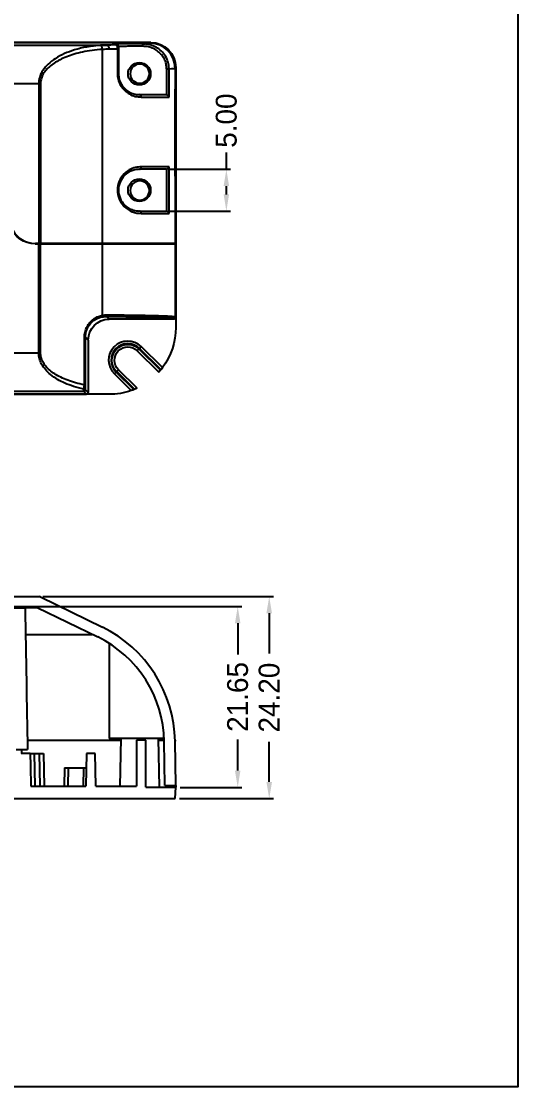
# Model space of a CAD drawing. Header units: millimetres. Extents: x 1582 to 1786, y 500 to 752.
# Drawn here: x 1726.7 to 1786.2, y 499.9 to 627.5 of the extents above; entities that cross this region are included whole.
import ezdxf

# ---------------------------------------------------------------- set-up
doc = ezdxf.new("R2010")
doc.units = ezdxf.units.MM
doc.layers.get('0').update_dxf_attribs({"linetype": 'CONTINUOUS'})
doc.layers.get('Defpoints').update_dxf_attribs({"linetype": 'CONTINUOUS'})
for name, color, linetype in [('10', 7, 'CONTINUOUS'), ('11', 7, 'CONTINUOUS'), ('12', 7, 'CONTINUOUS')]:
    doc.layers.add(name, color=color, linetype=linetype)
doc.layers.add('dim', color=7, linetype='CONTINUOUS', lineweight=9)
doc.dimstyles.get("Standard").update_dxf_attribs({"dimtxt": 1, "dimasz": 0.5, "dimexe": 0.2, "dimexo": 0.2, "dimgap": 0.09, "dimtad": 0, "dimzin": 0, "dimdsep": 46, "dimtxsty": 'Standard', "dimcen": 0.5, "dimadec": 0, "dimazin": 0, "dimtfac": 1, "dimtofl": 0, "dimtmove": 0, "dimatfit": 3, "dimfxl": 0, "dimtolj": 1, "dimtzin": 0, "dimarcsym": 0})

# ---------------------------------------------------------------- blocks, each defined once
blk = doc.blocks.new('*D28')
at = {"layer": 'Defpoints', "color": 0}
for p in [(1728.83, 558.61), (1756.46, 558.61), (1745.2, 534.41)]:
    blk.add_point(p, dxfattribs=at)
at = {"layer": 'dim', "color": 0, "lineweight": -2}
for p, q in [((1729.33, 558.61), (1756.96, 558.61)), ((1756.46, 556.61), (1756.46, 551.8)), ((1756.46, 536.41), (1756.46, 541.22)), ((1745.7, 534.41), (1756.96, 534.41))]:
    blk.add_line(p, q, dxfattribs=at)
at = {"layer": 'dim', "color": 0}
for points in [[(1756.12, 556.61), (1756.79, 556.61), (1756.46, 558.61)], [(1756.12, 536.41), (1756.79, 536.41), (1756.46, 534.41)]]:
    blk.add_solid(points, dxfattribs=at)
at = {"layer": 'dim', "color": 0, "insert": (1756.46, 546.51), "char_height": 2.5, "attachment_point": 5, "rotation": 90}
blk.add_mtext('\\A1;24.20', dxfattribs=at)
blk = doc.blocks.new('*D29')
at = {"layer": 'Defpoints', "color": 0}
for p in [(1724, 557.41), (1752.68, 557.41), (1745.27, 535.76)]:
    blk.add_point(p, dxfattribs=at)
at = {"layer": 'dim', "color": 0, "lineweight": -2}
for p, q in [((1724.5, 557.41), (1753.18, 557.41)), ((1752.68, 555.41), (1752.68, 551.67)), ((1752.68, 537.76), (1752.68, 541.5)), ((1745.77, 535.76), (1753.18, 535.76))]:
    blk.add_line(p, q, dxfattribs=at)
at = {"layer": 'dim', "color": 0}
for points in [[(1752.35, 555.41), (1753.01, 555.41), (1752.68, 557.41)], [(1752.35, 537.76), (1753.01, 537.76), (1752.68, 535.76)]]:
    blk.add_solid(points, dxfattribs=at)
at = {"layer": 'dim', "color": 0, "insert": (1752.68, 546.59), "char_height": 2.5, "attachment_point": 5, "rotation": 90}
blk.add_mtext('\\A1;21.65', dxfattribs=at)
blk = doc.blocks.new('*D61')
at = {"layer": 'Defpoints', "color": 0}
for p in [(1744.06, 609.79), (1751.32, 609.79), (1744.06, 604.79)]:
    blk.add_point(p, dxfattribs=at)
at = {"layer": 'dim', "color": 0, "lineweight": -2}
for p, q in [((1751.32, 609.79), (1751.32, 611.79)), ((1744.56, 609.79), (1751.82, 609.79)), ((1751.32, 606.79), (1751.32, 607.79)), ((1744.56, 604.79), (1751.82, 604.79))]:
    blk.add_line(p, q, dxfattribs=at)
at = {"layer": 'dim', "color": 0}
for points in [[(1750.99, 607.79), (1751.65, 607.79), (1751.32, 609.79)], [(1750.99, 606.79), (1751.65, 606.79), (1751.32, 604.79)]]:
    blk.add_solid(points, dxfattribs=at)
at = {"layer": 'dim', "color": 0, "insert": (1751.32, 615.62), "char_height": 2.5, "attachment_point": 5, "rotation": 90}
blk.add_mtext('\\A1;5.00', dxfattribs=at)

msp = doc.modelspace()

# ---------------------------------------------------------------- linework, layer by layer
msp.add_lwpolyline([(1581.937, 752.283), (1786.245, 752.283), (1786.245, 499.901), (1581.937, 499.901)], close=True)
at = {"layer": '10', "color": 7, "linetype": 'Continuous'}
for p, q in [((1728.387, 600.866), (1728.826, 600.866)), ((1728.826, 600.866), (1729.045, 600.866)), ((1728.826, 587.758), (1728.826, 600.866)), ((1729.045, 600.866), (1736.467, 600.866)), ((1729.045, 587.758), (1729.045, 600.866)), ((1735.897, 600.866), (1735.897, 600.92)), ((1736.467, 600.866), (1745.17, 600.866)), ((1736.467, 592.312), (1736.467, 600.866)), ((1743.87, 600.866), (1743.87, 600.92)), ((1743.964, 600.866), (1743.964, 600.92)), ((1745.17, 600.866), (1745.264, 600.866)), ((1745.17, 600.866), (1745.17, 592.135)), ((1745.264, 592.04), (1745.264, 600.866)), ((1736.939, 592.165), (1737.264, 591.84)), ((1745.064, 591.84), (1737.264, 591.84)), ((1744.97, 591.935), (1745.064, 591.84)), ((1745.17, 592.135), (1745.264, 592.04)), ((1734.304, 583.956), (1734.304, 589.689)), ((1734.416, 589.689), (1734.764, 589.34)), ((1734.416, 583.956), (1734.416, 589.689)), ((1734.764, 589.34), (1734.764, 583.04)), ((1728.826, 587.758), (1722.238, 587.758)), ((1734.304, 583.956), (1734.416, 583.956)), ((1734.764, 583.04), (1734.446, 583.358)), ((1662.22, 582.84), (1734.564, 582.84)), ((1734.246, 583.158), (1722.175, 583.158)), ((1734.564, 582.84), (1734.246, 583.158)), ((1727.197, 557.211), (1725.477, 557.211)), ((1726.127, 540.311), (1727.49, 540.311)), ((1726.78, 540.311), (1726.78, 539.811))]:
    msp.add_line(p, q, dxfattribs=at)
at = {"layer": '10', "color": 7, "linetype": 'Continuous', "extrusion": (0, 0, -1)}
msp.add_arc((-1728.387, 603.966), 3.1, 270, 339.81851, dxfattribs=at)
at = {"layer": '10', "color": 7, "linetype": 'Continuous'}
for centre, major_axis, ratio, start_param, end_param in [((1736.379, 592.312), (-0.039, 0.196), 0.4314789, 3.1651426, 4.6264547), ((1736.939, 592.365), (0.002, 0.2), 0.4749446, 3.1614305, 4.7168634), ((1734.564, 583.04), (-0.141, 0.141), 0.9996955, 2.3563468, 3.9268385), ((1727.36, 725.897), (-2.2, 252.105), 0.0087262, 2.3037325, 2.39808)]:
    msp.add_ellipse(centre, major_axis=major_axis, ratio=ratio, start_param=start_param, end_param=end_param, dxfattribs=at)
at = {"layer": '10', "color": 7, "linetype": 'Continuous', "extrusion": (0, 0, -1)}
for centre, major_axis, start_param, end_param in [((1737.265, 589.34), (1.768, -1.768), 2.3563468, 3.9268385), ((1745.064, 592.04), (0.141, -0.141), 5.4979394, 7.0684312)]:
    msp.add_ellipse(centre, major_axis=major_axis, ratio=0.9996955, start_param=start_param, end_param=end_param, dxfattribs=at)
at = {"layer": '10', "color": 7, "linetype": 'Continuous'}
for points, degree in [([(1728.846, 600.866), (1728.846, 600.92)], 1), ([(1734.304, 589.689), (1734.304, 589.912), (1734.358, 590.328), (1734.563, 590.878), (1734.827, 591.298), (1735.118, 591.622), (1735.414, 591.865), (1735.703, 592.043), (1735.978, 592.171), (1736.233, 592.259), (1736.391, 592.297), (1736.467, 592.312)], 3), ([(1736.42, 592.117), (1736.504, 592.133), (1736.675, 592.158), (1736.851, 592.166), (1736.939, 592.165)], 3), ([(1736.467, 592.312), (1736.559, 592.33), (1736.745, 592.358), (1736.937, 592.366), (1737.034, 592.365)], 3), ([(1736.939, 592.165), (1737.183, 592.163), (1737.684, 592.158), (1738.465, 592.149), (1739.283, 592.138), (1740.132, 592.125), (1741.005, 592.11), (1741.885, 592.091), (1742.744, 592.07), (1743.548, 592.044), (1744.253, 592.013), (1744.784, 591.977), (1744.955, 591.95), (1744.97, 591.935)], 3), ([(1745.17, 592.135), (1745.17, 592.03), (1745.075, 591.935), (1744.97, 591.935)], 3), ([(1728.826, 587.758), (1728.902, 587.758), (1728.977, 587.758), (1729.045, 587.758)], 3), ([(1734.304, 583.956), (1733.932, 584.029), (1733.227, 584.198), (1732.288, 584.507), (1731.458, 584.866), (1730.735, 585.273), (1730.128, 585.721), (1729.64, 586.21), (1729.287, 586.731), (1729.083, 587.266), (1729.045, 587.596), (1729.045, 587.758)], 3), ([(1734.246, 583.158), (1734.238, 583.168), (1734.229, 583.271), (1734.22, 583.463)], 3), ([(1734.42, 583.65), (1734.42, 583.658), (1734.419, 583.679), (1734.418, 583.723), (1734.417, 583.776), (1734.416, 583.835), (1734.416, 583.896), (1734.416, 583.936), (1734.416, 583.956)], 3), ([(1734.446, 583.358), (1734.442, 583.363), (1734.433, 583.416), (1734.424, 583.556), (1734.42, 583.65)], 3)]:
    msp.add_open_spline(points, degree=degree, dxfattribs=at)
for points, knots in [([(1737.034, 592.365), (1737.584, 592.359), (1738.702, 592.348), (1740.235, 592.326), (1741.802, 592.298), (1743.371, 592.258), (1744.793, 592.202), (1745.037, 592.158), (1745.17, 592.135)], [0, 0, 0, 0, 0.116536, 0.2372886, 0.3622577, 0.5316458, 0.7442638, 1, 1, 1, 1]), ([(1734.416, 589.689), (1734.416, 590.288), (1734.647, 590.876), (1735.392, 591.734), (1735.894, 592.012), (1736.42, 592.117)], [0, 0, 0, 0, 0.5, 0.5, 1, 1, 1, 1]), ([(1734.22, 583.463), (1733.805, 583.562), (1733.034, 583.746), (1731.681, 584.259), (1730.523, 584.91), (1729.631, 585.752), (1729.172, 586.397), (1728.881, 587.069), (1728.844, 587.533), (1728.826, 587.758)], [0, 0, 0, 0, 0.1807293, 0.3355678, 0.6073041, 0.7249914, 0.8269263, 0.916402, 1, 1, 1, 1]), ([(1734.22, 583.463), (1734.229, 583.487), (1734.247, 583.535), (1734.28, 583.694), (1734.294, 583.853), (1734.304, 583.956)], [0, 0, 0, 0, 0.2597086, 0.5194796, 1, 1, 1, 1])]:
    msp.add_open_spline(points, degree=3, knots=knots, dxfattribs=at)
for points, weights, knots in [([(1734.304, 589.689), (1734.327, 589.689), (1734.346, 589.689), (1734.363, 589.689), (1734.395, 589.689), (1734.415, 589.689), (1734.416, 589.689)], [1.08664562242, 1.12877794094, 1.18627571199, 1.25913893557, 1.12232106336, 1.03968010435, 1.01121605852], [0, 0, 0, 0, 0.3474954, 0.3474954, 0.3474954, 1, 1, 1, 1]), ([(1734.246, 583.158), (1734.302, 583.158), (1734.351, 583.18), (1734.388, 583.217), (1734.424, 583.253), (1734.446, 583.302), (1734.446, 583.358)], [1.00847091697, 1.03511159065, 1.1245901038, 1.27690645642, 1.12461084039, 1.03513595531, 1.00848180118], [0, 0, 0, 0, 0.500034, 0.500034, 0.500034, 1, 1, 1, 1])]:
    msp.add_rational_spline(points, weights, degree=3, knots=knots, dxfattribs=at)
msp.add_rational_spline([(1734.22, 583.463), (1734.337, 583.464), (1734.419, 583.541), (1734.42, 583.65)], [1.17006792298, 0.943311343304, 0.943310692342, 1.17006597009], degree=3, dxfattribs=at)
at = {"layer": '11', "color": 7, "linetype": 'Continuous'}
for p, q in [((1742.267, 624.995), (1710.064, 624.995)), ((1745.266, 621.995), (1745.266, 620.008)), ((1745.16, 619.084), (1745.168, 619.084)), ((1745.266, 620.008), (1745.168, 619.084)), ((1745.168, 619.084), (1745.168, 617.497)), ((1745.266, 620.008), (1745.256, 620.008)), ((1745.266, 620.008), (1745.266, 608.182)), ((1745.16, 617.497), (1745.168, 617.497)), ((1745.168, 617.497), (1745.234, 617.497)), ((1745.234, 617.497), (1745.234, 610.694)), ((1745.16, 610.694), (1745.168, 610.694)), ((1745.234, 610.694), (1745.168, 610.694)), ((1745.168, 610.694), (1745.168, 609.107)), ((1745.16, 609.107), (1745.168, 609.107)), ((1745.168, 609.107), (1745.266, 608.182)), ((1745.266, 608.182), (1745.255, 608.182)), ((1745.266, 608.182), (1745.266, 590.837)), ((1740.91, 588.343), (1741.12, 588.557)), ((1743.479, 585.818), (1740.91, 588.343)), ((1743.669, 586.052), (1741.12, 588.557)), ((1740.84, 588.272), (1740.629, 588.058)), ((1740.629, 588.058), (1743.224, 585.508)), ((1740.84, 588.272), (1743.415, 585.741)), ((1738.176, 585.561), (1738.386, 585.775)), ((1740.62, 583.581), (1738.386, 585.775)), ((1738.106, 585.49), (1737.896, 585.276)), ((1737.896, 585.276), (1739.913, 583.294)), ((1738.106, 585.49), (1740.217, 583.415)), ((1740.318, 583.456), (1738.176, 585.561)), ((1743.229, 585.503), (1743.226, 585.506)), ((1740.624, 583.576), (1740.623, 583.577)), ((1737.267, 582.838), (1721.364, 582.838)), ((1727.47, 541.411), (1738.688, 541.411)), ((1738.592, 535.911), (1738.691, 541.611)), ((1741.665, 541.411), (1740.565, 541.411)), ((1740.565, 541.411), (1740.565, 535.911)), ((1741.665, 535.761), (1741.665, 541.411)), ((1743.286, 535.761), (1743.184, 541.61)), ((1743.188, 541.411), (1743.867, 541.411)), ((1745.167, 541.411), (1745.168, 541.411)), ((1745.168, 541.411), (1745.17, 541.279)), ((1727.801, 539.811), (1726.737, 539.811)), ((1727.801, 539.811), (1728.293, 539.811)), ((1728.293, 539.811), (1728.361, 535.911)), ((1728.293, 539.811), (1728.893, 539.811)), ((1728.893, 539.811), (1728.961, 535.911)), ((1728.893, 539.811), (1729.393, 539.811)), ((1729.393, 539.811), (1729.461, 535.911)), ((1734.537, 539.811), (1734.469, 535.911)), ((1735.593, 539.811), (1734.537, 539.811)), ((1735.661, 535.911), (1735.593, 539.811)), ((1731.908, 538.111), (1731.869, 535.911)), ((1731.908, 538.111), (1732.347, 538.111)), ((1732.347, 538.111), (1732.308, 535.911)), ((1732.347, 538.111), (1734.244, 538.111)), ((1734.206, 535.911), (1734.244, 538.111)), ((1734.244, 538.111), (1734.508, 538.111)), ((1727.886, 535.911), (1734.469, 535.911)), ((1735.661, 535.911), (1740.565, 535.911)), ((1741.665, 535.761), (1745.266, 535.761)), ((1745.195, 534.411), (1745.266, 535.761)), ((1745.263, 535.961), (1745.266, 535.761)), ((1634.38, 534.411), (1745.195, 534.411))]:
    msp.add_line(p, q, dxfattribs=at)
for centre, radius, start, end in [((1740.938, 621.244), 1.15, 90, 270), ((1740.938, 621.244), 1.15, 270, 90), ((1740.938, 607.244), 1.15, 90, 270), ((1740.938, 607.244), 1.15, 270, 90), ((1739.508, 586.917), 2.3, 45.5, 225.5), ((1739.508, 586.917), 2, 45.5, 225.5)]:
    msp.add_arc(centre, radius, start, end, dxfattribs=at)
at = {"layer": '11', "color": 7, "linetype": 'Continuous', "extrusion": (0, 0, -1)}
for radius in [1.9, 1.6]:
    msp.add_arc((-1739.508, 586.917), radius, 314.5, 134.5, dxfattribs=at)
for start_param, end_param in [(2.9981992, 3.0860888), (3.4938981, 3.589289)]:
    msp.add_ellipse((1737.265, 590.839), major_axis=(-5.659, 5.659), ratio=0.9996955, start_param=start_param, end_param=end_param, dxfattribs=at)
at = {"layer": '11', "color": 7, "linetype": 'Continuous'}
for centre, major_axis, ratio, start_param, end_param in [((1737.255, 590.849), (-5.659, 5.659), 0.9996955, 3.2346646, 3.2472162), ((1737.255, 590.849), (-5.659, 5.659), 0.9996955, 2.7352483, 2.7488678), ((1728.206, 544.811), (0.5, -28.649), 0.0174497, 4.8875329, 5.0279912)]:
    msp.add_ellipse(centre, major_axis=major_axis, ratio=ratio, start_param=start_param, end_param=end_param, dxfattribs=at)
for points in [[(1745.266, 590.837), (1745.266, 589.116), (1744.698, 587.422), (1743.673, 586.048)], [(1739.917, 583.29), (1739.067, 582.992), (1738.168, 582.838), (1737.267, 582.838)]]:
    msp.add_open_spline(points, degree=3, dxfattribs=at)
for points, knots in [([(1743.669, 586.052), (1743.669, 586.052), (1743.665, 586.048), (1743.65, 586.032), (1743.64, 586.019), (1743.614, 585.987), (1743.598, 585.967), (1743.562, 585.922), (1743.543, 585.898), (1743.508, 585.854), (1743.493, 585.836), (1743.479, 585.818)], [0, 0, 0, 0, 0.2127082, 0.2127082, 0.4253812, 0.4253812, 0.6386555, 0.6386555, 0.8535292, 0.8535292, 1, 1, 1, 1]), ([(1743.415, 585.741), (1743.394, 585.715), (1743.372, 585.688), (1743.331, 585.64), (1743.311, 585.616), (1743.278, 585.576), (1743.263, 585.558), (1743.24, 585.53), (1743.232, 585.52), (1743.225, 585.51), (1743.224, 585.508), (1743.224, 585.508)], [0, 0, 0, 0, 0.2157685, 0.2157685, 0.4315595, 0.4315595, 0.6470156, 0.6470156, 0.8620603, 0.8620603, 1, 1, 1, 1]), ([(1740.217, 583.415), (1740.18, 583.401), (1740.143, 583.386), (1740.073, 583.359), (1740.04, 583.346), (1739.984, 583.324), (1739.961, 583.315), (1739.929, 583.302), (1739.919, 583.298), (1739.913, 583.295), (1739.912, 583.294), (1739.913, 583.294)], [0, 0, 0, 0, 0.24179, 0.24179, 0.4842213, 0.4842213, 0.7151159, 0.7151159, 0.9227114, 0.9227114, 1, 1, 1, 1]), ([(1740.62, 583.581), (1740.619, 583.581), (1740.613, 583.58), (1740.593, 583.572), (1740.578, 583.565), (1740.54, 583.55), (1740.517, 583.54), (1740.464, 583.517), (1740.433, 583.504), (1740.375, 583.48), (1740.346, 583.468), (1740.318, 583.456)], [0, 0, 0, 0, 0.1973834, 0.1973834, 0.3943746, 0.3943746, 0.5973127, 0.5973127, 0.8134581, 0.8134581, 1, 1, 1, 1])]:
    msp.add_open_spline(points, degree=3, knots=knots, dxfattribs=at)
at = {"layer": '12', "color": 7, "linetype": 'Continuous'}
for p, q in [((1717.407, 624.992), (1742.263, 624.992)), ((1717.524, 624.675), (1737.027, 624.675)), ((1736.467, 600.92), (1736.467, 624.148)), ((1741.313, 624.823), (1738.091, 624.823)), ((1738.091, 624.823), (1738.091, 624.687)), ((1738.391, 624.185), (1738.258, 624.185)), ((1738.258, 624.185), (1738.258, 621.24)), ((1738.391, 624.185), (1738.391, 621.24)), ((1742.17, 624.899), (1742.263, 624.992)), ((1744.159, 621.837), (1744.159, 618.725)), ((1744.445, 618.44), (1744.445, 621.837)), ((1745.17, 621.899), (1745.263, 621.992)), ((1745.17, 621.899), (1745.17, 619.197)), ((1745.263, 621.992), (1745.263, 620.067)), ((1719.217, 620.076), (1728.826, 620.076)), ((1728.826, 620.076), (1728.826, 600.92)), ((1729.045, 620.076), (1729.045, 600.92)), ((1745.161, 619.143), (1745.161, 609.038)), ((1745.17, 619.197), (1745.263, 620.067)), ((1740.891, 618.74), (1744.06, 618.74)), ((1741.113, 618.44), (1744.445, 618.44)), ((1744.445, 610.09), (1741.113, 610.09)), ((1744.445, 604.49), (1744.445, 610.09)), ((1744.06, 609.79), (1740.891, 609.79)), ((1744.159, 609.805), (1744.159, 604.775)), ((1745.17, 608.984), (1745.17, 600.92)), ((1745.17, 608.984), (1745.263, 608.114)), ((1745.263, 608.114), (1745.263, 600.92)), ((1740.891, 604.79), (1744.06, 604.79)), ((1741.113, 604.49), (1744.445, 604.49)), ((1728.826, 600.92), (1728.431, 600.92)), ((1728.939, 600.92), (1728.826, 600.92)), ((1729.045, 600.92), (1728.939, 600.92)), ((1736.467, 600.92), (1729.045, 600.92)), ((1745.17, 600.92), (1736.467, 600.92)), ((1745.17, 600.92), (1745.263, 600.92)), ((1725.541, 558.611), (1728.826, 558.611)), ((1729.045, 558.56), (1736.467, 554.94)), ((1725.541, 557.311), (1728.641, 557.311)), ((1728.641, 557.311), (1735.897, 553.772)), ((1727.249, 554.068), (1735.248, 554.068)), ((1737.291, 552.989), (1737.291, 541.611)), ((1743.859, 541.611), (1737.291, 541.611)), ((1743.962, 535.961), (1743.87, 541.257)), ((1745.263, 535.961), (1745.17, 541.279)), ((1743.962, 535.961), (1745.263, 535.961))]:
    msp.add_line(p, q, dxfattribs=at)
at = {"layer": '12', "color": 7, "linetype": 'Continuous', "extrusion": (0, 0, -1)}
for centre, start, end in [((-1740.891, 621.24), 0, 180), ((-1740.891, 621.24), 180, 0), ((-1740.891, 607.29), 0, 180), ((-1740.891, 607.29), 180, 0)]:
    msp.add_arc(centre, 1.35, start, end, dxfattribs=at)
at = {"layer": '12', "color": 7, "linetype": 'Continuous'}
for centre, radius, start, end in [((1728.431, 604.02), 3.1, 200.21096, 270), ((1728.826, 558.111), 0.5, 64, 90), ((1729.672, 541.009), 15.5, 1, 64), ((1729.672, 541.009), 14.2, 1, 64.00002)]:
    msp.add_arc(centre, radius, start, end, dxfattribs=at)
for centre, major_axis, ratio, start_param, end_param in [((1736.248, 624.148), (0.029, -0.499), 0.4377865, 1.5456214, 3.0109564), ((1737.027, 624.175), (0.005, -0.5), 0.4902851, 1.5659819, 3.1215664), ((1738.091, 624.523), (-0.214, 0.214), 0.9826973, 3.9269898, 5.4890605), ((1742.17, 621.899), (-2.121, 2.121), 0.9996955, 3.9271431, 5.4976349), ((1740.891, 618.44), (0, 0.3), 0.7381105, 4.712389, 6.2831853), ((1740.891, 610.09), (0, -0.3), 0.7381082, 0, 1.5707528), ((1740.891, 604.49), (0, 0.3), 0.7381105, 4.712389, 6.2831853)]:
    msp.add_ellipse(centre, major_axis=major_axis, ratio=ratio, start_param=start_param, end_param=end_param, dxfattribs=at)
at = {"layer": '12', "color": 7, "linetype": 'Continuous', "extrusion": (0, 0, -1)}
msp.add_ellipse((1742.262, 621.991), major_axis=(2.122, 2.122), ratio=0.9996955, start_param=5.4979394, end_param=7.0684312, dxfattribs=at)
at = {"layer": '12', "color": 7, "linetype": 'Continuous'}
for points, knots in [([(1736.248, 624.644), (1735.684, 624.59), (1734.625, 624.488), (1732.778, 624.033), (1731.194, 623.37), (1729.965, 622.435), (1729.315, 621.696), (1728.974, 621.007), (1728.843, 620.462), (1728.832, 620.202), (1728.826, 620.076)], [0, 0, 0, 0, 0.1867237, 0.3509949, 0.6240594, 0.7374666, 0.8373637, 0.924728, 0.9633213, 1, 1, 1, 1]), ([(1738.091, 624.687), (1738.002, 624.685), (1737.654, 624.681), (1737.296, 624.678), (1737.027, 624.675)], [0, 0, 0, 0, 0.2586874, 1, 1, 1, 1]), ([(1738.091, 624.687), (1738.117, 624.675), (1738.165, 624.654), (1738.219, 624.519), (1738.251, 624.358), (1738.255, 624.241), (1738.258, 624.185)], [0, 0, 0, 0, 0.2968528, 0.5588629, 0.7884274, 1, 1, 1, 1]), ([(1738.387, 624.183), (1738.387, 624.201), (1738.387, 624.237), (1738.387, 624.288), (1738.387, 624.333), (1738.387, 624.384), (1738.387, 624.428), (1738.387, 624.44), (1738.387, 624.44)], [0, 0, 0, 0, 0.1250904, 0.250129, 0.3750921, 0.500036, 0.7495307, 1, 1, 1, 1]), ([(1744.445, 621.837), (1744.424, 622.096), (1744.383, 622.617), (1744.057, 623.347), (1743.558, 623.975), (1742.901, 624.452), (1742.135, 624.764), (1741.588, 624.803), (1741.313, 624.823)], [0, 0, 0, 0, 0.161464, 0.3250606, 0.490783, 0.6585335, 0.8282435, 1, 1, 1, 1]), ([(1738.258, 621.24), (1738.273, 621.023), (1738.313, 620.462), (1738.767, 619.505), (1739.563, 618.821), (1740.412, 618.488), (1740.876, 618.456), (1741.113, 618.44)], [0, 0, 0, 0, 0.1253362, 0.3226192, 0.6116284, 0.8022068, 1, 1, 1, 1]), ([(1738.391, 621.24), (1738.409, 621.017), (1738.445, 620.563), (1738.723, 619.942), (1739.135, 619.421), (1739.662, 619.033), (1740.271, 618.784), (1740.676, 618.755), (1740.891, 618.74)], [0, 0, 0, 0, 0.1406521, 0.2853772, 0.4392092, 0.6063609, 0.7901989, 1, 1, 1, 1]), ([(1744.159, 618.725), (1744.191, 618.715), (1744.223, 618.7), (1744.286, 618.662), (1744.317, 618.636), (1744.378, 618.572), (1744.406, 618.532), (1744.432, 618.475), (1744.439, 618.459), (1744.444, 618.442), (1744.445, 618.441), (1744.445, 618.44)], [0, 0, 0, 0, 0.2147437, 0.2147437, 0.4833055, 0.4833055, 0.847565, 0.847565, 0.9926593, 0.9926593, 1, 1, 1, 1]), ([(1741.113, 610.09), (1740.872, 610.074), (1740.406, 610.042), (1739.697, 609.759), (1739.004, 609.25), (1738.425, 608.432), (1738.181, 607.312), (1738.409, 606.177), (1739.077, 605.221), (1740.065, 604.593), (1740.751, 604.526), (1741.113, 604.49)], [0, 0, 0, 0, 0.1007224, 0.1948922, 0.2824305, 0.3933029, 0.4977322, 0.604371, 0.7169791, 0.8509068, 1, 1, 1, 1]), ([(1744.159, 609.805), (1744.191, 609.815), (1744.223, 609.83), (1744.286, 609.869), (1744.317, 609.895), (1744.378, 609.958), (1744.406, 609.999), (1744.432, 610.055), (1744.439, 610.071), (1744.444, 610.089), (1744.445, 610.089), (1744.445, 610.09)], [0, 0, 0, 0, 0.2147437, 0.2147437, 0.4833055, 0.4833055, 0.847565, 0.847565, 0.9926593, 0.9926593, 1, 1, 1, 1]), ([(1740.891, 609.79), (1740.715, 609.78), (1740.382, 609.761), (1739.769, 609.559), (1739.107, 609.126), (1738.54, 608.316), (1738.393, 607.631), (1738.39, 606.972), (1738.533, 606.276), (1739.103, 605.457), (1739.768, 605.022), (1740.382, 604.82), (1740.715, 604.801), (1740.891, 604.79)], [0, 0, 0, 0, 0.0862743, 0.1634797, 0.2853722, 0.3948142, 0.4973566, 0.5000351, 0.6036894, 0.7143506, 0.836434, 0.9136791, 1, 1, 1, 1]), ([(1744.159, 604.775), (1744.191, 604.765), (1744.223, 604.75), (1744.286, 604.712), (1744.317, 604.686), (1744.378, 604.622), (1744.406, 604.582), (1744.432, 604.525), (1744.439, 604.509), (1744.444, 604.492), (1744.445, 604.491), (1744.445, 604.49)], [0, 0, 0, 0, 0.2147437, 0.2147437, 0.4833055, 0.4833055, 0.847565, 0.847565, 0.9926593, 0.9926593, 1, 1, 1, 1])]:
    msp.add_open_spline(points, degree=3, knots=knots, dxfattribs=at)
for points, degree in [([(1736.467, 624.148), (1736.03, 624.122), (1735.198, 624.041), (1734.074, 623.844), (1733.064, 623.587), (1732.162, 623.277), (1731.364, 622.92), (1730.669, 622.517), (1730.086, 622.075), (1729.617, 621.594), (1729.277, 621.082), (1729.082, 620.559), (1729.045, 620.234), (1729.045, 620.076)], 3), ([(1737.027, 624.675), (1736.893, 624.674), (1736.629, 624.666), (1736.373, 624.652), (1736.248, 624.644)], 3), ([(1737.272, 624.175), (1737.133, 624.174), (1736.86, 624.167), (1736.596, 624.155), (1736.467, 624.148)], 3), ([(1738.258, 624.185), (1738.091, 624.183), (1737.759, 624.18), (1737.433, 624.177), (1737.272, 624.175)], 3), ([(1741.313, 624.523), (1738.391, 624.52)], 1), ([(1738.391, 624.52), (1738.391, 624.387)], 1), ([(1738.391, 624.387), (1738.391, 624.386), (1738.391, 624.376), (1738.391, 624.339), (1738.391, 624.289), (1738.391, 624.236), (1738.391, 624.202), (1738.391, 624.185)], 3), ([(1741.313, 624.823), (1741.493, 624.831), (1741.797, 624.847), (1742.086, 624.873), (1742.162, 624.89), (1742.17, 624.899)], 3), ([(1741.313, 624.523), (1741.313, 624.678), (1741.313, 624.82), (1741.313, 624.823)], 3), ([(1744.159, 621.837), (1744.159, 622.035), (1744.114, 622.423), (1743.913, 622.988), (1743.585, 623.5), (1743.14, 623.933), (1742.597, 624.265), (1741.975, 624.475), (1741.539, 624.523), (1741.313, 624.523)], 3), ([(1744.445, 621.837), (1744.899, 621.857), (1745.144, 621.878), (1745.17, 621.899)], 3), ([(1729.045, 620.076), (1728.977, 620.076), (1728.902, 620.076), (1728.826, 620.076)], 3), ([(1745.17, 619.197), (1745.168, 619.179), (1745.165, 619.161), (1745.161, 619.143)], 3), ([(1744.159, 618.725), (1744.148, 618.729), (1744.127, 618.734), (1744.094, 618.739), (1744.071, 618.74), (1744.06, 618.74)], 3), ([(1744.159, 609.805), (1744.148, 609.802), (1744.127, 609.796), (1744.094, 609.791), (1744.071, 609.79), (1744.06, 609.79)], 3), ([(1745.17, 608.984), (1745.168, 609.002), (1745.165, 609.02), (1745.161, 609.038)], 3), ([(1744.159, 604.775), (1744.148, 604.779), (1744.127, 604.784), (1744.094, 604.789), (1744.071, 604.79), (1744.06, 604.79)], 3)]:
    msp.add_open_spline(points, degree=degree, dxfattribs=at)
for points, weights in [([(1738.391, 624.387), (1738.391, 624.562), (1738.267, 624.687), (1738.091, 624.687)], [1.17157949609, 0.942806834755, 0.942806834635, 1.17157949574]), ([(1744.159, 621.837), (1744.292, 621.837), (1744.403, 621.837), (1744.445, 621.837)], [1.16725603357, 0.98807006423, 0.952859222078, 1.06162350712]), ([(1738.392, 621.24), (1738.392, 621.24), (1738.345, 621.24), (1738.258, 621.24)], [1.1715077209, 1.02965046943, 0.975792812187, 1.00993474917])]:
    msp.add_rational_spline(points, weights, degree=3, dxfattribs=at)

# ---------------------------------------------------------------- dimensions: what is measured, and where the dimension line sits
at = {"layer": 'dim'}
for base, p1, p2, picture, middle in [((1751.319, 609.79), (1744.06, 604.79), (1744.06, 609.79), '*D61', (1751.319, 615.623)), ((1756.457, 558.611), (1745.195, 534.411), (1728.826, 558.611), '*D28', (1756.457, 546.511)), ((1752.68, 557.411), (1745.266, 535.761), (1724.001, 557.411), '*D29', (1752.68, 546.586))]:
    dim = msp.add_linear_dim(base=base, p1=p1, p2=p2, angle=90, dimstyle='Standard', override={"dimtxt": 2.5, "dimasz": 2, "dimexe": 0.49975, "dimexo": 0.49975, "dimgap": 0.49975}, dxfattribs=at)
    dim.commit()
    dim.dimension.update_dxf_attribs({"geometry": picture, "text_midpoint": middle})

doc.saveas('drawing.dxf')
